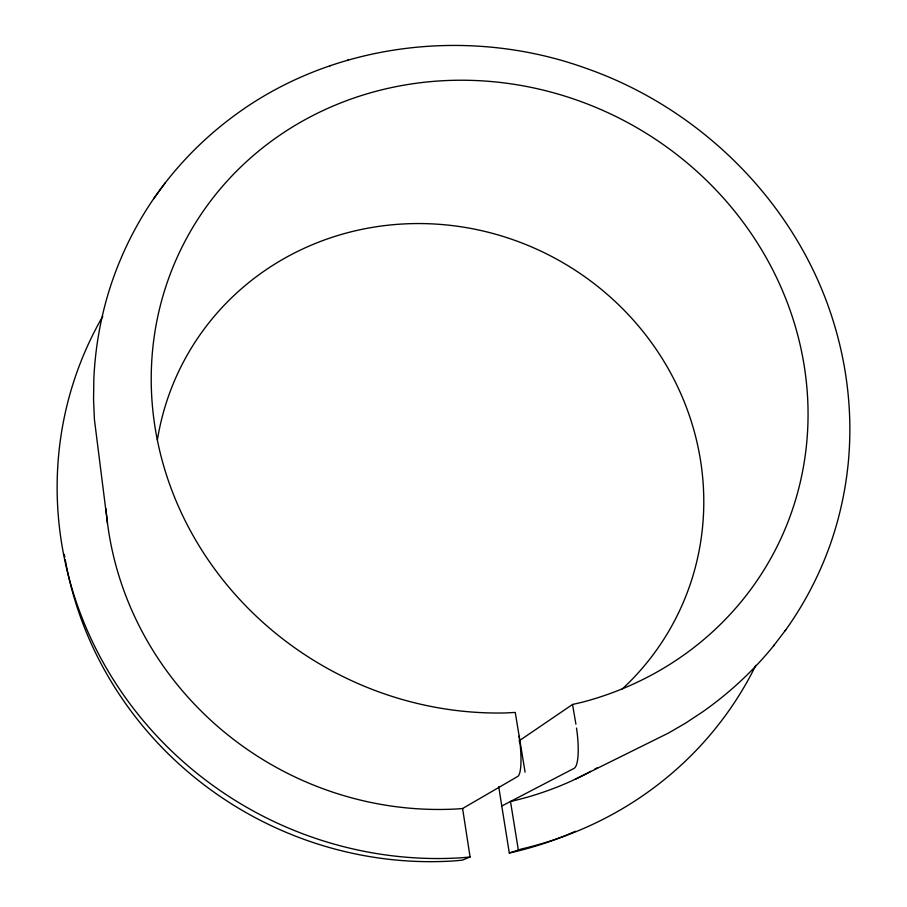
<?xml version="1.0" encoding="UTF-8"?>
<svg xmlns="http://www.w3.org/2000/svg" width="907" height="907" viewBox="0 0 907 907"><rect width="100%" height="100%" fill="white"/><g stroke="black" fill="none" stroke-linecap="round" stroke-linejoin="round"><path stroke-width="1.36" d="M785.077 630.784L785.836 629.764C804.09 604.198 818.806 576.16 829.486 546.615L829.916 545.447C840.256 516.242 846.639 485.698 848.952 454.804L849.009 453.659C852.002 410.656 846.979 367.199 834.689 325.896L834.44 325.046C799.101 205.889 702.426 108.783 585.571 68.138C469.191 26.212 331.871 42.255 232.271 117.162L231.364 117.842C201.626 140.166 175.482 167.217 154.315 197.794L153.589 198.814C135.823 224.811 121.663 253.212 111.584 283.041L111.164 284.242C101.051 314.831 95.258 346.791 93.84 378.979L93.557 399.794L94.419 419.533L107.48 523.135M165.335 182.704L153.589 198.814M575.662 779.034L668.346 733.117L685.477 723.196L702.88 711.7C729.285 693.129 753.15 670.987 773.524 645.943L774.283 644.934M773.524 645.943L785.836 629.764M518.94 740.962L572.544 704.467L582.441 702.177A333.084 311.475 28.1 0 0 717.199 191.252A333.084 311.475 28.1 0 0 172.863 267.384A333.084 311.475 28.1 0 0 505.437 712.947L515.255 712.437L525.085 772.163M105.983 508.804A324.774 310.364 28.1 0 0 458.454 808.874L462.593 808.511L517.67 776.483A39.5 7.778 81.8 0 0 519.121 736.223M566.535 835.086A361.371 346.383 28.1 0 1 512.546 852.308L509.303 852.965L501.775 806.017L574.131 768.331A39.307 8.923 81.7 0 0 576.512 728.072M462.593 808.511L470.087 857.002L462.309 860.165L454.328 860.902A361.371 346.383 28.1 0 1 65.247 559.812M509.303 852.965L521.604 848.952A370.419 354.172 28.1 0 0 755.803 665.353M347.54 60.225L348.379 59.964M329.91 65.78L330.794 65.508M470.087 857.002L461.901 857.75A370.419 354.172 28.1 0 1 118.148 687.041A370.419 354.172 28.1 0 1 102.797 316.248M572.544 704.467L575.911 724.183M518.282 849.632L510.494 801.482A324.774 310.364 28.1 0 0 590.865 771.324M498.737 786.743L501.775 806.017M575.367 831.311A361.371 346.383 28.1 0 1 567.805 834.553M64.782 557.113A361.371 346.383 28.1 0 1 64.329 554.404M157.387 439.872A277.576 265.139 28.1 0 1 554.472 257.973A277.576 265.139 28.1 0 1 621.794 689.433M597.055 767.878A324.774 310.364 28.1 0 1 594.595 769.272"/></g></svg>
